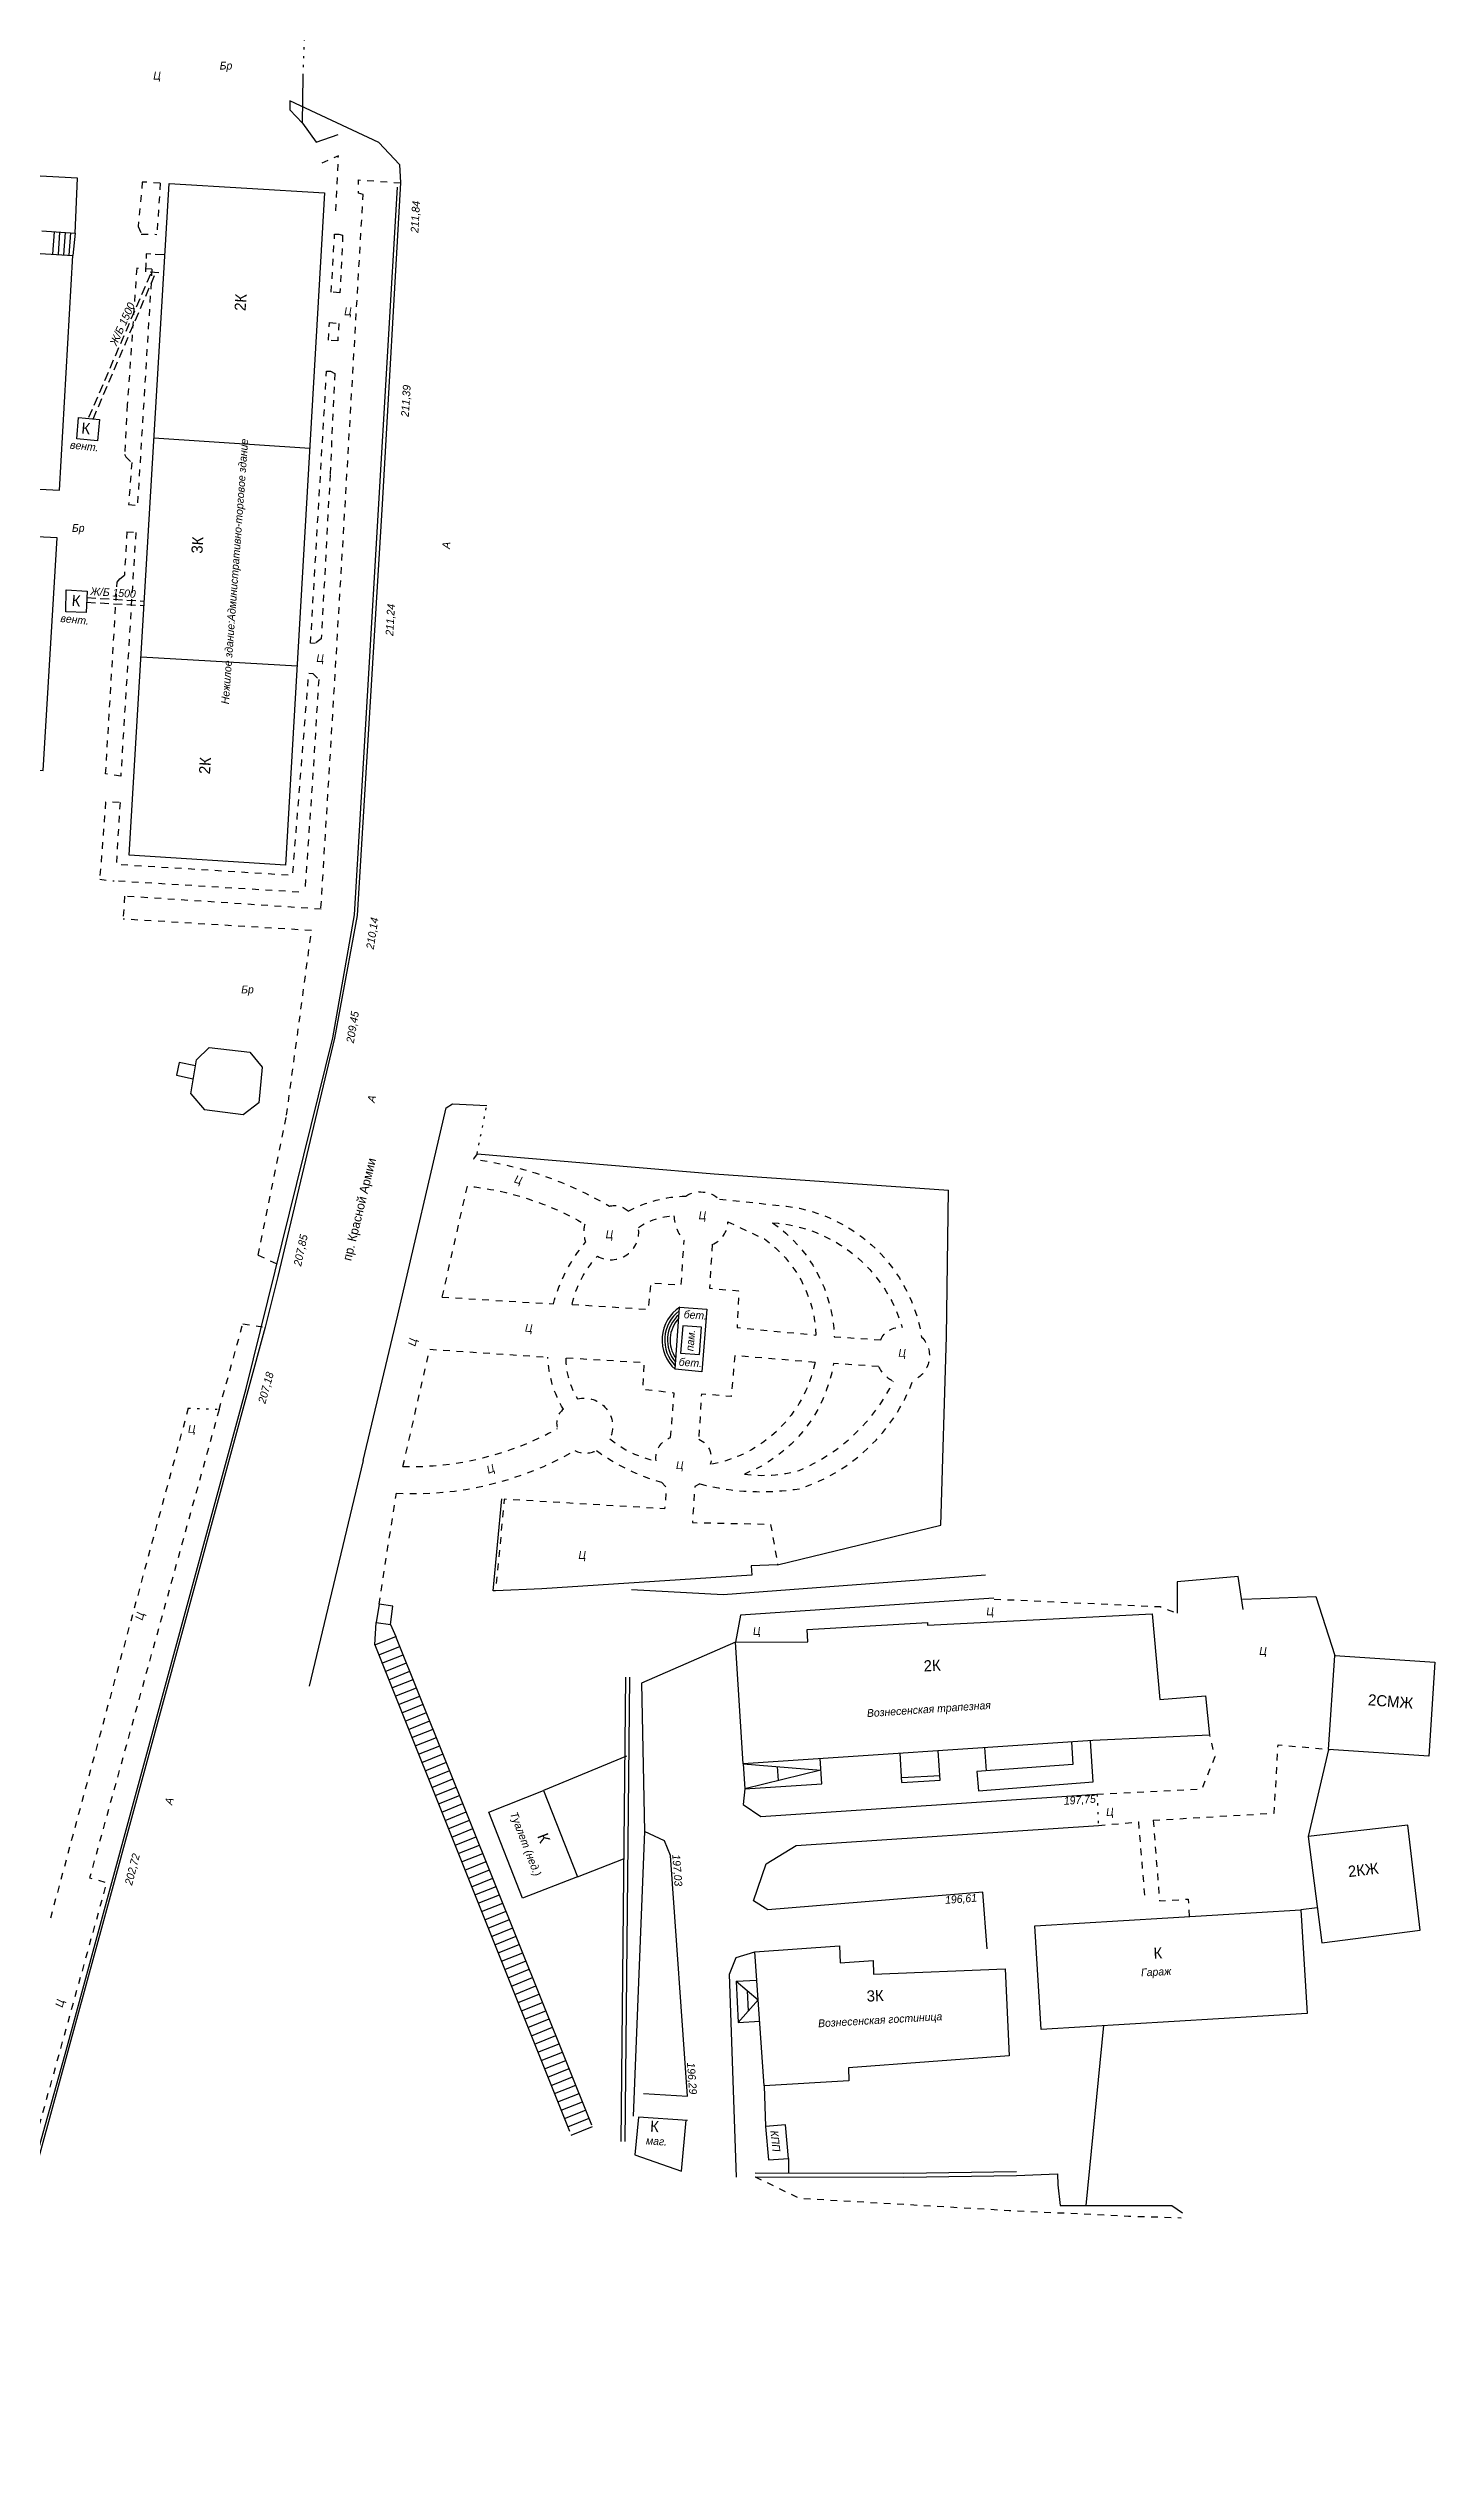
# Model space of a CAD drawing. Header units: metres. Extents: x 2227888 to 2228620, y 529759 to 530801.
# Drawn here: x 2228464.5 to 2228620, y 530224.7 to 530494.2 of the extents above; entities that cross this region are included whole.
import ezdxf

# ---------------------------------------------------------------- set-up
doc = ezdxf.new("R2010")
doc.units = ezdxf.units.M
doc.header["$LTSCALE"] = 0.5
for name, pattern in [('189_3', [3, 1.5, -1.5]), ('22', [3, 2, -1]), ('366', [2, 0.5, -1.5]), ('CONTI', [0])]:
    doc.linetypes.add(name, pattern=pattern)
for name, color, linetype in [('АВТОДОРОГИ', 252, 'CONTI'), ('ЗД_ТОРГОВЫЕ', 252, 'CONTI'), ('ЗДАН_ОБЩЕСТ', 252, 'CONTI'), ('ЗДАНИЯ_ЖИЛЫЕ', 252, 'CONTI'), ('КУЛЬТ_РИТУАЛ', 252, 'CONTI'), ('ОГРАЖДЕНИЯ', 252, 'CONTI'), ('ПАМЯТНИКИ', 252, 'CONTI'), ('СКЛАДСКИЕ', 252, 'CONTI'), ('СООРУЖЕНИЯ', 252, 'CONTI'), ('ТРОТУАРЫ', 252, 'CONTI')]:
    doc.layers.add(name, color=color, linetype=linetype)
doc.layers.add('ИИ_ДОРОГИ_025', color=7, linetype='Continuous', lineweight=25)
doc.layers.add('ИИ_Ограды_025', color=7, linetype='Continuous', lineweight=25)
doc.styles.add('БМ431', font='', dxfattribs={"height": 0.875})
doc.styles.add('древний курсив', font='', dxfattribs={"height": 0.875})
doc.styles.add('рубленый', font='', dxfattribs={"height": 1})
doc.styles.get('БМ431').set_extended_font_data('Bm431', italic=True)
doc.styles.get('древний курсив').set_extended_font_data('D431', italic=True)
doc.styles.get('рубленый').set_extended_font_data('P131')
doc.linetypes.add('280', pattern='A,2,[9,GUGK.shx,S=0.25,R=0,X=0,Y=0.5],2,0', length=4)
doc.linetypes.add('474_1', pattern='A,1.5,[4,GUGK.shx,S=1,R=0,X=0,Y=-0.5],-0.5,[5,GUGK.shx,S=0.3,R=45,X=0,Y=0.5],0.001,-0.5,0.5', length=3.001)
doc.linetypes.add('474_2', pattern='A,2,[8,GUGK.shx,S=0.1,R=0,X=0,Y=0],2', length=4)
doc.linetypes.add('475_1a', pattern='A,2.5,[5,GUGK.shx,S=0.6,R=45,X=0,Y=0],2.5', length=5)
doc.linetypes.add('476_3', pattern='A,5,[5,GUGK.shx,S=0.6,R=0,X=0,Y=0],0.01,[5,GUGK.shx,S=0.6,R=90,X=0,Y=0],5,[5,GUGK.shx,S=0.6,R=180,X=0,Y=0],0.01,[5,GUGK.shx,S=0.6,R=270,X=0,Y=0]', length=10.02)
doc.linetypes.add('84a_2', pattern='A,0.001,[5,GUGK.shx,S=0.9,R=225,X=0,Y=0],0.5,[5,GUGK.shx,S=0.4,R=225,X=0,Y=0],0.5', length=1.001)

msp = doc.modelspace()

# ---------------------------------------------------------------- linework, layer by layer
at = {"layer": 'АВТОДОРОГИ', "flags": 128}
for points in [[(2228503.88, 530481.17), (2228504, 530479.1), (2228501.94, 530443.08), (2228499.12, 530396.96), (2228496.58, 530383.19), (2228490.24, 530356.47), (2228488.81, 530350.79), (2228471.66, 530287.79), (2228460.72, 530247.92)], [(2228499.79, 530335.85), (2228503.68, 530352.15), (2228509.1, 530375.4), (2228509.83, 530375.84), (2228513.66, 530375.63)], [(2228499.79, 530335.85), (2228493.75, 530310.53)]]:
    msp.add_lwpolyline(points, dxfattribs=at)
at = {"layer": 'ЗД_ТОРГОВЫЕ', "flags": 128}
msp.add_lwpolyline([(2228536.16, 530261.86), (2228530.69, 530262.23), (2228530.27, 530258.01), (2228535.49, 530256.17), (2228536.01, 530261.89)], dxfattribs=at)
at = {"layer": 'ЗДАН_ОБЩЕСТ', "lineweight": 25}
msp.add_line((2228493.8, 530449.3, 2.67), (2228476.34, 530450.47, 200.7), dxfattribs=at)
at = {"layer": 'ЗДАН_ОБЩЕСТ', "linetype": 'Continuous'}
msp.add_line((2228492.39, 530424.89, 212.06), (2228474.89, 530425.91, 212.06), dxfattribs=at)
at = {"layer": 'ЗДАН_ОБЩЕСТ', "lineweight": 25, "elevation": 211.98}
for points in [[(2228495.45, 530477.96), (2228491.1, 530402.58), (2228473.57, 530403.72), (2228478.04, 530479.01)], [(2228478.04, 530479.01), (2228495.45, 530477.96)]]:
    msp.add_lwpolyline(points, dxfattribs=at)
at = {"layer": 'ЗДАН_ОБЩЕСТ', "flags": 128}
for points in [[(2228541.56, 530315.48), (2228549.67, 530315.53), (2228549.59, 530316.9), (2228563.09, 530317.68), (2228563.09, 530317.37), (2228588.27, 530318.67), (2228589.15, 530309.06), (2228594.25, 530309.47), (2228594.71, 530305.05), (2228581.64, 530304.45), (2228542.42, 530301.85), (2228541.56, 530315.48)], [(2228568.62, 530300.98), (2228568.79, 530298.8), (2228581.66, 530299.8), (2228581.35, 530304.43)], [(2228579.25, 530304.29), (2228579.4, 530301.76), (2228568.62, 530300.98)], [(2228542.42, 530301.85), (2228542.6, 530299.05), (2228551.23, 530299.61), (2228551.05, 530302.42)], [(2228542.42, 530301.85), (2228551.14, 530301.11), (2228542.6, 530299.05)], [(2228546.23, 530301.53), (2228546.34, 530299.95)], [(2228560.22, 530299.75), (2228560.01, 530303.02)], [(2228564.52, 530299.99), (2228564.3, 530303.3)], [(2228569.69, 530301.06), (2228569.52, 530303.65)], [(2228513.89, 530296.42), (2228520.03, 530298.84), (2228523.82, 530289.18), (2228517.68, 530286.77), (2228513.89, 530296.42)], [(2228560.19, 530300.29), (2228564.49, 530300.52)], [(2228560.22, 530299.75), (2228564.52, 530299.99)], [(2228575.12, 530283.67), (2228604.96, 530285.46), (2228605.66, 530273.84), (2228575.82, 530272.06), (2228575.12, 530283.67)], [(2228543.72, 530280.74), (2228553.22, 530281.44), (2228553.31, 530279.53), (2228556.98, 530279.79), (2228557.03, 530278.26), (2228571.79, 530278.85), (2228572.26, 530269.11), (2228554.21, 530267.74), (2228554.28, 530266.3), (2228544.78, 530265.74), (2228543.72, 530280.74)], [(2228541.63, 530277.46), (2228543.95, 530277.58)], [(2228541.63, 530277.46), (2228541.87, 530272.85), (2228544.27, 530272.97)], [(2228541.63, 530277.46), (2228544.1, 530275.37), (2228541.87, 530272.85)], [(2228542.87, 530276.42), (2228542.98, 530274.1)]]:
    msp.add_lwpolyline(points, dxfattribs=at)
at = {"layer": 'ЗДАНИЯ_ЖИЛЫЕ', "flags": 128}
for points in [[(2228608.76, 530313.97), (2228619.99, 530313.23), (2228619.3, 530302.69), (2228608.06, 530303.44), (2228608.76, 530313.97)], [(2228605.78, 530293.68), (2228607.31, 530281.75), (2228618.34, 530283.17), (2228616.97, 530294.95), (2228605.78, 530293.68)]]:
    msp.add_lwpolyline(points, dxfattribs=at)
at = {"layer": 'ИИ_ДОРОГИ_025', "linetype": 'Continuous', "lineweight": 25}
for points, elevation in [([(2228467.52, 530473.46), (2228467.75, 530479.61), (2228458.67, 530480.12)], 212.12), ([(2228463.59, 530471.18), (2228467.23, 530470.95)], 213.13), ([(2228463.78, 530473.72), (2228467.52, 530473.46)], 213.13), ([(2228465.73, 530444.63), (2228467.23, 530470.95)], 212.12), ([(2228461.98, 530444.83), (2228465.73, 530444.63)], 213.13), ([(2228465.47, 530439.29), (2228461.68, 530439.49), (2228460.19, 530413.45), (2228463.93, 530413.22), (2228465.47, 530439.29)], 212.11)]:
    msp.add_lwpolyline(points, dxfattribs=dict(at, elevation=elevation))
at = {"layer": 'ИИ_ДОРОГИ_025', "lineweight": 25}
for points, elevation in [([(2228465.13, 530473.6), (2228464.97, 530471.09)], 212.9), ([(2228465.76, 530473.58), (2228465.6, 530471.05)], 213.13), ([(2228466.37, 530473.54), (2228466.21, 530471.01)], 213.13), ([(2228466.96, 530473.5), (2228466.8, 530470.97)], 213.13), ([(2228467.52, 530473.46), (2228467.23, 530470.95)], 212.12)]:
    msp.add_lwpolyline(points, dxfattribs=dict(at, elevation=elevation))
at = {"layer": 'ИИ_Ограды_025', "linetype": '474_2', "elevation": -2.03}
msp.add_lwpolyline([(2228356.75, 530011.02), (2228359.82, 530014.87), (2228426.68, 530148.26), (2228432.15, 530162.21), (2228443.35, 530193.6), (2228452.62, 530221.87), (2228459.82, 530245.9), (2228466.38, 530269.3), (2228486.66, 530343.9), (2228496.39, 530383.22), (2228498.81, 530397.01), (2228500.41, 530423.43), (2228503.64, 530478.62)], dxfattribs=at)
at = {"layer": 'КУЛЬТ_РИТУАЛ', "linetype": 'Continuous'}
for p, q in [((2228481.12, 530380.78), (2228482.53, 530382.15)), ((2228482.53, 530382.15), (2228487.08, 530381.63)), ((2228480.46, 530376.95), (2228481.12, 530380.78)), ((2228487.08, 530381.63), (2228488.47, 530379.94)), ((2228488.47, 530379.94), (2228488.11, 530375.93)), ((2228486.35, 530374.59), (2228482.01, 530375.15)), ((2228488.11, 530375.93), (2228486.35, 530374.59))]:
    msp.add_line(p, q, dxfattribs=at)
at = {"layer": 'КУЛЬТ_РИТУАЛ', "elevation": 0}
msp.add_lwpolyline([(2228480.99, 530380.08), (2228479.15, 530380.47), (2228478.87, 530379.04), (2228480.75, 530378.65)], dxfattribs=at)
at = {"layer": 'КУЛЬТ_РИТУАЛ', "lineweight": 25, "elevation": 0}
msp.add_lwpolyline([(2228480.46, 530376.95), (2228482.01, 530375.15), (2228482.01, 530375.15)], dxfattribs=at)
at = {"layer": 'ОГРАЖДЕНИЯ', "linetype": '474_2', "flags": 128}
for points in [[(2228492.98, 530485.79), (2228493.06, 530491.05)], [(2228512.58, 530370.23), (2228539.18, 530368), (2228565.45, 530366.15)], [(2228546.28, 530324.15), (2228543.31, 530324.04), (2228543.38, 530323), (2228519.82, 530321.45), (2228514.65, 530321.24), (2228514.36, 530321.24), (2228515.34, 530331.54)]]:
    msp.add_lwpolyline(points, dxfattribs=at)
at = {"layer": 'ОГРАЖДЕНИЯ', "linetype": '474_1', "flags": 128}
for points in [[(2228546.28, 530324.15), (2228564.59, 530328.6), (2228565.2, 530349.73), (2228565.45, 530366.15)], [(2228598.48, 530319.13), (2228597.92, 530322.84), (2228591.07, 530322.24), (2228591.07, 530318.72)], [(2228529.33, 530302.71), (2228520.03, 530298.84)], [(2228523.82, 530289.18), (2228529, 530291.19)], [(2228606.8, 530285.7), (2228604.96, 530285.46)], [(2228573.05, 530255.68), (2228577.66, 530255.88), (2228577.71, 530254.64), (2228577.98, 530252.32), (2228586.19, 530252.32), (2228590.5, 530252.32), (2228591.67, 530251.51)]]:
    msp.add_lwpolyline(points, dxfattribs=at)
at = {"layer": 'ОГРАЖДЕНИЯ', "linetype": '280', "flags": 128}
for points in [[(2228569.59, 530322.98), (2228540.16, 530320.8), (2228529.9, 530321.36)], [(2228570.53, 530320.41), (2228542.13, 530318.49), (2228541.56, 530315.48)], [(2228541.56, 530315.48), (2228531.01, 530310.88), (2228531.35, 530294.25), (2228530.09, 530262.32)]]:
    msp.add_lwpolyline(points, dxfattribs=at)
at = {"layer": 'ОГРАЖДЕНИЯ', "linetype": '475_1a', "flags": 128}
for points in [[(2228598.4, 530320.28), (2228606.63, 530320.58), (2228608.76, 530313.97)], [(2228529.2, 530311.55), (2228528.69, 530259.48)], [(2228608.06, 530303.44), (2228605.78, 530293.68)], [(2228544.78, 530265.74), (2228544.92, 530261.19)], [(2228543.76, 530255.53), (2228560.43, 530255.5), (2228573.05, 530255.68)], [(2228547.5, 530257.6), (2228547.5, 530255.97)]]:
    msp.add_lwpolyline(points, dxfattribs=at)
at = {"layer": 'ОГРАЖДЕНИЯ', "flags": 128}
for points in [[(2228529.65, 530311.55), (2228529.14, 530259.48)], [(2228543.76, 530255.98), (2228560.42, 530255.95), (2228573.05, 530256.13)]]:
    msp.add_lwpolyline(points, dxfattribs=at)
at = {"layer": 'ОГРАЖДЕНИЯ', "linetype": '476_3', "flags": 128}
msp.add_lwpolyline([(2228580.87, 530252.3), (2228582.87, 530272.48)], dxfattribs=at)
at = {"layer": 'ПАМЯТНИКИ', "flags": 128}
for points in [[(2228535.31, 530353.05, 0.489703), (2228534.77, 530346.07, 0.38637)], [(2228535.24, 530352.63, 0.451057), (2228534.8, 530346.46, 0.451057)], [(2228535.22, 530352.22, 0.408718), (2228534.83, 530346.87, 0.408718)], [(2228535.18, 530351.77, 0.356598), (2228534.86, 530347.32, 0.356598)]]:
    msp.add_lwpolyline(points, format="xyb", dxfattribs=at)
for points in [[(2228535.28, 530353.05), (2228538.34, 530352.81), (2228537.77, 530345.77), (2228534.77, 530346.07)], [(2228534.77, 530346.07), (2228535.28, 530353.05)]]:
    msp.add_lwpolyline(points, dxfattribs=at)
msp.add_lwpolyline([(2228535.65, 530350.96), (2228535.4, 530347.87), (2228537.51, 530347.72), (2228537.75, 530350.81)], close=True, dxfattribs=at)
at = {"layer": 'СКЛАДСКИЕ', "flags": 128}
msp.add_lwpolyline([(2228544.92, 530261.19), (2228545.26, 530257.44), (2228547.5, 530257.6), (2228547.16, 530261.35)], close=True, dxfattribs=at)
at = {"layer": 'СООРУЖЕНИЯ', "linetype": '22', "elevation": -0.24, "flags": 128}
for points in [[(2228477.48, 530471.04), (2228475.48, 530471.12), (2228475.4, 530469.12), (2228477.4, 530469.04)], [(2228469.05, 530452.81), (2228476.06, 530469.09)], [(2228469.51, 530452.61), (2228476.56, 530469.07)]]:
    msp.add_lwpolyline(points, dxfattribs=at)
at = {"layer": 'СООРУЖЕНИЯ', "linetype": 'Continuous', "lineweight": 25, "elevation": 214.28}
msp.add_lwpolyline([(2228467.87, 530452.77), (2228470.22, 530452.57), (2228470.02, 530450.17), (2228467.69, 530450.41)], close=True, dxfattribs=at)
at = {"layer": 'СООРУЖЕНИЯ', "linetype": 'Continuous', "lineweight": 25}
msp.add_lwpolyline([(2228466.5, 530433.45), (2228468.83, 530433.32), (2228468.75, 530430.93), (2228466.44, 530431)], close=True, dxfattribs=at)
at = {"layer": 'СООРУЖЕНИЯ', "linetype": '22', "flags": 128}
for points in [[(2228468.79, 530432.08), (2228475.23, 530431.7)], [(2228468.81, 530432.59), (2228475.26, 530432.2)]]:
    msp.add_lwpolyline(points, dxfattribs=at)
at = {"layer": 'ТРОТУАРЫ', "linetype": '189_3'}
for p, q in [((2228488.01, 530358.87), (2228491.21, 530374.57)), ((2228483.64, 530341.55), (2228486.3, 530351.15))]:
    msp.add_line(p, q, dxfattribs=at)
at = {"layer": 'ТРОТУАРЫ', "linetype": '366', "elevation": 212.28, "flags": 128}
msp.add_lwpolyline([(2228493.06, 530491.06), (2228493.26, 530495.84)], dxfattribs=at)
at = {"layer": 'ТРОТУАРЫ', "flags": 128}
for points in [[(2228503.88, 530481.17), (2228501.54, 530483.61), (2228491.59, 530488.28), (2228491.56, 530487.3), (2228492.98, 530485.79), (2228494.53, 530483.65), (2228496.99, 530484.52)], [(2228501.09, 530315.16), (2228501.24, 530317.69), (2228502.85, 530317.47), (2228503.13, 530319.51), (2228501.58, 530319.72), (2228501.24, 530317.69)], [(2228502.85, 530317.47), (2228503.47, 530316.12)], [(2228501.09, 530315.16), (2228503.47, 530316.12)], [(2228501.09, 530315.16), (2228522.94, 530260.66)], [(2228501.54, 530314.05), (2228503.92, 530315)], [(2228525.43, 530261.33), (2228503.47, 530316.12)], [(2228501.91, 530313.12), (2228504.29, 530314.07)], [(2228502.28, 530312.19), (2228504.66, 530313.15)], [(2228502.66, 530311.27), (2228505.03, 530312.22)], [(2228503.03, 530310.34), (2228505.41, 530311.29)], [(2228503.4, 530309.41), (2228505.78, 530310.36)], [(2228503.77, 530308.48), (2228506.15, 530309.43)], [(2228504.14, 530307.55), (2228506.52, 530308.51)], [(2228504.52, 530306.62), (2228506.89, 530307.58)], [(2228504.89, 530305.7), (2228507.27, 530306.65)], [(2228505.26, 530304.77), (2228507.64, 530305.72)], [(2228505.63, 530303.84), (2228508.01, 530304.79)], [(2228506, 530302.91), (2228508.38, 530303.86)], [(2228506.38, 530301.98), (2228508.76, 530302.94)], [(2228506.75, 530301.05), (2228509.13, 530302.01)], [(2228507.12, 530300.13), (2228509.5, 530301.08)], [(2228507.49, 530299.2), (2228509.87, 530300.15)], [(2228507.86, 530298.27), (2228510.24, 530299.22)], [(2228542.6, 530299.05), (2228542.43, 530297.27), (2228544.39, 530295.93), (2228582.09, 530298.43)], [(2228508.24, 530297.34), (2228510.62, 530298.3)], [(2228508.61, 530296.41), (2228510.99, 530297.37)], [(2228508.98, 530295.49), (2228511.36, 530296.44)], [(2228509.35, 530294.56), (2228511.73, 530295.51)], [(2228509.73, 530293.63), (2228512.1, 530294.58)], [(2228510.1, 530292.7), (2228512.48, 530293.65)], [(2228531.25, 530264.89), (2228536.17, 530264.58), (2228534.26, 530291.57), (2228533.58, 530293.22), (2228531.35, 530294.25)], [(2228569.77, 530281.09), (2228569.29, 530287.46), (2228545.17, 530285.47), (2228543.58, 530286.48), (2228544.99, 530290.62), (2228548.36, 530292.68), (2228582.25, 530294.91)], [(2228510.47, 530291.77), (2228512.85, 530292.73)], [(2228510.84, 530290.84), (2228513.22, 530291.8)], [(2228511.21, 530289.92), (2228513.59, 530290.87)], [(2228511.59, 530288.99), (2228513.96, 530289.94)], [(2228511.96, 530288.06), (2228514.34, 530289.01)], [(2228512.33, 530287.13), (2228514.71, 530288.09)], [(2228512.7, 530286.2), (2228515.08, 530287.16)], [(2228513.07, 530285.28), (2228515.45, 530286.23)], [(2228513.45, 530284.35), (2228515.82, 530285.3)], [(2228513.82, 530283.42), (2228516.2, 530284.37)], [(2228514.19, 530282.49), (2228516.57, 530283.44)], [(2228514.56, 530281.56), (2228516.94, 530282.52)], [(2228514.93, 530280.63), (2228517.31, 530281.59)], [(2228515.31, 530279.71), (2228517.69, 530280.66)], [(2228515.68, 530278.78), (2228518.06, 530279.73)], [(2228516.05, 530277.85), (2228518.43, 530278.8)], [(2228516.42, 530276.92), (2228518.8, 530277.88)], [(2228516.79, 530275.99), (2228519.17, 530276.95)], [(2228517.17, 530275.07), (2228519.55, 530276.02)], [(2228517.54, 530274.14), (2228519.92, 530275.09)], [(2228517.91, 530273.21), (2228520.29, 530274.16)], [(2228518.28, 530272.28), (2228520.66, 530273.23)], [(2228518.66, 530271.35), (2228521.03, 530272.31)], [(2228519.03, 530270.42), (2228521.41, 530271.38)], [(2228519.4, 530269.5), (2228521.78, 530270.45)], [(2228519.77, 530268.57), (2228522.15, 530269.52)], [(2228520.14, 530267.64), (2228522.52, 530268.59)], [(2228520.52, 530266.71), (2228522.89, 530267.66)], [(2228520.89, 530265.78), (2228523.27, 530266.74)], [(2228521.26, 530264.86), (2228523.64, 530265.81)], [(2228521.63, 530263.93), (2228524.01, 530264.88)], [(2228522, 530263), (2228524.38, 530263.95)], [(2228522.38, 530262.07), (2228524.75, 530263.02)], [(2228522.75, 530261.14), (2228525.13, 530262.1)], [(2228523.12, 530260.21), (2228525.5, 530261.17)]]:
    msp.add_lwpolyline(points, dxfattribs=at)
at = {"layer": 'ТРОТУАРЫ', "linetype": '189_3', "flags": 128}
for points, elevation in [([(2228496.75, 530475.94), (2228497.02, 530482.14), (2228494.99, 530481.23)], 211.95), ([(2228477.05, 530479.07), (2228476.66, 530473.34)], 212.06), ([(2228496.22, 530466.84), (2228496.6, 530473.36)], 212.13), ([(2228476.11, 530469.42), (2228474.48, 530442.94)], 212.21), ([(2228495.9, 530461.44), (2228496.01, 530463.42)], 212.13), ([(2228493.9, 530427.49), (2228495.7, 530458)], 212.06), ([(2228474.3, 530439.91), (2228472.61, 530412.58)], 211.94), ([(2228472.53, 530409.62), (2228472.11, 530402.7), (2228491.89, 530401.48), (2228493.7, 530424.13)], 212.06), ([(2228488.01, 530358.87), (2228490.48, 530357.74)], 0), ([(2228483.64, 530341.55), (2228469.12, 530289.05), (2228471.03, 530288.52), (2228459.91, 530248.55), (2228455.45, 530250.09), (2228455.96, 530251.81)], 0), ([(2228570.56, 530320.31), (2228589.16, 530319.46), (2228591.07, 530318.72)], 199.33)]:
    msp.add_lwpolyline(points, dxfattribs=dict(at, elevation=elevation))
at = {"layer": 'ТРОТУАРЫ', "linetype": '189_3', "lineweight": 25}
for points, elevation in [([(2228477.05, 530479.07), (2228475.03, 530479.19), (2228474.56, 530474.22), (2228474.92, 530473.36), (2228476.66, 530473.32)], 212.06), ([(2228496.6, 530473.36), (2228497.06, 530473.34), (2228497.5, 530473.23), (2228497.18, 530466.78), (2228496.22, 530466.84)], 212.13), ([(2228476.11, 530469.42), (2228474.41, 530469.52), (2228473.35, 530454.22), (2228473.04, 530448.67), (2228473.19, 530448.38), (2228473.84, 530447.74), (2228473.49, 530443.02), (2228474.48, 530442.94)], 212.21), ([(2228496.01, 530463.42), (2228497.06, 530463.34), (2228496.95, 530461.38), (2228495.9, 530461.44)], 212.13), ([(2228495.7, 530458), (2228496.13, 530457.98), (2228496.61, 530457.71), (2228496.09, 530446.39), (2228495.1, 530427.97), (2228494.42, 530427.46), (2228493.9, 530427.49)], 212.06), ([(2228473.29, 530439.97), (2228473.03, 530435.1)], 212.21), ([(2228473.29, 530439.97), (2228474.3, 530439.91)], 211.94), ([(2228472.61, 530412.58), (2228470.92, 530412.82), (2228472.21, 530434.32), (2228472.52, 530434.68), (2228473.03, 530435.1)], 212.06), ([(2228493.7, 530424.13), (2228494.17, 530424.1), (2228494.81, 530423.41), (2228494.17, 530412.94), (2228493.25, 530399.57)], 212.13), ([(2228472.43, 530409.62), (2228470.92, 530409.67), (2228470.25, 530401.01), (2228471.89, 530400.82)], 212.06), ([(2228472.36, 530400.83), (2228493.25, 530399.57)], 212.06), ([(2228473.04, 530399.12), (2228472.87, 530396.54)], 211.65), ([(2228495.09, 530397.66), (2228473.04, 530399.12)], 211.65), ([(2228494.01, 530395.27), (2228472.87, 530396.54)], 211.36)]:
    msp.add_lwpolyline(points, dxfattribs=dict(at, elevation=elevation))
at = {"layer": 'ТРОТУАРЫ', "linetype": '189_3', "flags": 128}
for points in [[(2228499.8, 530477.8), (2228499.28, 530477.94), (2228499.28, 530479.43), (2228504, 530479.1)], [(2228495.07, 530397.82), (2228496.49, 530421.16), (2228497.72, 530441.93), (2228499.8, 530477.8)], [(2228523.22, 530353.34), (2228531.79, 530352.8), (2228532.08, 530355.76), (2228535.47, 530355.53), (2228535.78, 530360.52)], [(2228538.95, 530360.07), (2228538.63, 530355.16), (2228541.91, 530354.87), (2228541.73, 530350.74), (2228550.57, 530349.91)], [(2228508.67, 530354.17), (2228521.13, 530353.4)], [(2228486.3, 530351.15), (2228488.81, 530350.79)], [(2228504.25, 530335.17), (2228507.27, 530348.32), (2228520.51, 530347.44)], [(2228534.28, 530338.41), (2228534.68, 530343.41), (2228531.18, 530343.82), (2228531.33, 530346.8), (2228522.52, 530347.32)], [(2228550.47, 530346.84), (2228541.47, 530347.6), (2228541.07, 530343.01), (2228537.73, 530343.3), (2228537.43, 530338.25)], [(2228552.62, 530349.72), (2228557.84, 530349.38)], [(2228480.19, 530341.72), (2228464.63, 530284.19)], [(2228501.58, 530319.72), (2228503.52, 530332.19)], [(2228533.24, 530333.42), (2228533.81, 530332.82), (2228533.61, 530330.43), (2228515.62, 530331.5), (2228514.65, 530321.24)], [(2228537.56, 530333.23), (2228536.99, 530332.92), (2228536.72, 530328.88), (2228545.49, 530328.71), (2228546.28, 530324.15)], [(2228582.09, 530298.43), (2228593.88, 530299.04), (2228595.33, 530302.64), (2228594.75, 530305.05)], [(2228588.4, 530295.51), (2228601.97, 530296.31), (2228602.4, 530303.98), (2228608.24, 530303.43)], [(2228582.25, 530294.91), (2228586.74, 530295.34)], [(2228586.74, 530295.34), (2228587.43, 530286.96)], [(2228588.4, 530295.51), (2228589.1, 530286.47), (2228592.33, 530286.67), (2228592.44, 530284.71)], [(2228543.76, 530255.53), (2228548.73, 530253.13), (2228572.25, 530251.77), (2228585.64, 530251.13), (2228591.55, 530250.95)]]:
    msp.add_lwpolyline(points, dxfattribs=at)
at = {"layer": 'ТРОТУАРЫ', "linetype": '189_3', "elevation": 0}
msp.add_lwpolyline([(2228491.21, 530374.57), (2228494.01, 530395.27)], dxfattribs=at)
at = {"layer": 'ТРОТУАРЫ', "linetype": '366', "flags": 128}
for points in [[(2228512.58, 530370.23), (2228513.66, 530375.63)], [(2228480.19, 530341.72), (2228483.74, 530341.58)], [(2228582.09, 530298.43), (2228582.25, 530294.91)]]:
    msp.add_lwpolyline(points, dxfattribs=at)
at = {"layer": 'ТРОТУАРЫ', "linetype": '189_3', "flags": 128}
for points in [[(2228512.58, 530370.23), (2228512.18, 530369.65, -0.099331), (2228527.41, 530364.36, 0.27274)], [(2228508.67, 530354.17), (2228511.49, 530366.62, -0.105654), (2228524.65, 530362.35, 0.268414)], [(2228535.98, 530365.5, -0.328551), (2228539.75, 530365.15, -4.343598)], [(2228527.41, 530364.36, -0.258792), (2228529.53, 530363.81, 0.261258)], [(2228529.53, 530363.81, -0.114404), (2228535.98, 530365.5, -0.014336)], [(2228530.66, 530361.98, -0.137288), (2228534.65, 530363.29, -0.021946)], [(2228534.65, 530363.29, 0.17866), (2228535.78, 530360.52, 0.440106)], [(2228539.75, 530365.15), (2228547.29, 530364.36, -0.334274), (2228562.42, 530349.68, 0.855915)], [(2228524.65, 530362.35, 0.158571), (2228524.75, 530360.34, 0.381325)], [(2228526.06, 530358.76, 0.63359), (2228530.66, 530361.98, -0.927769)], [(2228538.95, 530360.07, 0.298726), (2228540.7, 530362.61, -1.168075)], [(2228540.7, 530362.61), (2228544.79, 530360.68, -0.234363), (2228550.57, 530349.91, 0.968575)], [(2228545.72, 530362.5, -0.316392), (2228560.23, 530350.76, 0.772157)], [(2228545.72, 530362.5, -0.238226), (2228552.62, 530349.72, 0.929336)], [(2228521.13, 530353.4, -0.11106), (2228524.75, 530360.34, -0.463522)], [(2228523.22, 530353.34, -0.128311), (2228526.06, 530358.76, -0.442141)], [(2228557.84, 530349.38, -0.326781), (2228560.23, 530350.76)], [(2228522.25, 530341.59, -0.12747), (2228520.51, 530347.44, -1.035986)], [(2228522.52, 530347.32, 0.144598), (2228523.84, 530342.75, 0.547335)], [(2228562.42, 530349.68, -0.540689), (2228561.46, 530344.82, 0.673908)], [(2228537.56, 530333.23, 0.104972), (2228548.87, 530332.71, 0.225825), (2228561.46, 530344.82, -0.691917)], [(2228550.47, 530346.84, -0.308383), (2228538.73, 530335.4, -1.190827)], [(2228557.58, 530346.38), (2228552.56, 530346.72, -0.262511), (2228542.55, 530334.32, 5.232085)], [(2228542.55, 530334.32, 0.101929), (2228548.7, 530334.74, 0.181429), (2228559.28, 530344.74, -0.96064)], [(2228557.58, 530346.38, 0.174729), (2228559.28, 530344.74, 0.990992)], [(2228523.84, 530342.75, -0.632879), (2228527.47, 530338.29, 1.223328)], [(2228504.25, 530335.17, 0.134176), (2228521.6, 530339.43, -0.259225)], [(2228522.25, 530341.59, 0.31899), (2228521.6, 530339.43)], [(2228503.52, 530332.19, 0.144576), (2228523.55, 530336.95, -0.266115)], [(2228523.55, 530336.95, 0.240364), (2228525.96, 530336.97)], [(2228525.96, 530336.97, 0.091077), (2228533.24, 530333.42, 0.137108)], [(2228527.47, 530338.29, 0.123971), (2228532.66, 530335.8, 0.10139)], [(2228532.66, 530335.8, -0.369209), (2228534.28, 530338.41, -1.277823)], [(2228537.43, 530338.23, -0.384759), (2228538.73, 530335.4, 190.375245)]]:
    msp.add_lwpolyline(points, format="xyb", dxfattribs=at)
at = {"layer": 'ТРОТУАРЫ', "elevation": 195.56, "flags": 128}
msp.add_lwpolyline([(2228541.65, 530255.5), (2228540.87, 530278.25), (2228541.64, 530280.14), (2228543.72, 530280.74)], dxfattribs=at)

# ---------------------------------------------------------------- texts
at = {"layer": 'АВТОДОРОГИ', "linetype": 'Continuous', "style": 'древний курсив'}
for s, rotation, p in [('211,84', 87.0191, (2228505.99, 530473.47)), ('211,39', 86.3064, (2228504.91, 530452.84)), ('211,24', 86.6628, (2228503.17, 530428.29)), ('210,14', 81.342, (2228500.98, 530393.12)), ('209,45', 80.6676, (2228498.75, 530382.6)), ('207,85', 77.8658, (2228492.84, 530357.58)), ('207,18', 74.4859, (2228488.83, 530342.17)), ('202,72', 75.5207, (2228473.88, 530288.17))]:
    msp.add_text(s, height=0.875, rotation=rotation, dxfattribs=at).set_placement(p)
at = {"layer": 'АВТОДОРОГИ'}
for s, height, rotation, style, p in [('А', 0.875, 86.0444, 'БМ431', (2228509.52, 530438.04)), ('А', 0.875, 75.5753, 'БМ431', (2228501.08, 530375.92)), ('пр. Красной Армии', 1, 76.2501, 'рубленый', (2228498.45, 530358.16)), ('А', 0.875, 75.8491, 'БМ431', (2228478.38, 530297.17))]:
    msp.add_text(s, height=height, rotation=rotation, dxfattribs=dict(at, style=style)).set_placement(p)
at = {"layer": 'ЗД_ТОРГОВЫЕ'}
for s, height, rotation, style, p in [('К', 1.25, 356.6258, 'рубленый', (2228531.95, 530260.59)), ('маг.', 0.875, 356.2707, 'БМ431', (2228531.5, 530259.17))]:
    msp.add_text(s, height=height, rotation=rotation, dxfattribs=dict(at, style=style)).set_placement(p)
at = {"layer": 'ЗДАН_ОБЩЕСТ', "linetype": '189_3'}
for s, height, rotation, style, p in [('2К', 1.25, 86.4194, 'рубленый', (2228486.61, 530464.7)), ('Нежилое здание:Административно-торговое здание', 0.875, 85.8125, 'БМ431', (2228484.73, 530420.62)), ('3К', 1.25, 86.4194, 'рубленый', (2228481.77, 530437.49)), ('2К', 1.25, 86.4194, 'рубленый', (2228482.62, 530412.76))]:
    msp.add_text(s, height=height, rotation=rotation, dxfattribs=dict(at, style=style)).set_placement(p)
at = {"layer": 'ЗДАН_ОБЩЕСТ'}
for s, height, rotation, style, p in [('2К', 1.25, 3.3125, 'рубленый', (2228562.69, 530312.18)), ('Вознесенская трапезная', 0.875, 3.8385, 'БМ431', (2228556.32, 530307.07)), ('Туалет (нед.)', 0.875, 291.0849, 'БМ431', (2228516.25, 530296.25)), ('К', 1.25, 291.1174, 'рубленый', (2228519.3, 530293.75)), ('К', 1.25, 2.7591, 'рубленый', (2228588.46, 530279.97)), ('Гараж', 0.875, 3.0223, 'БМ431', (2228587.05, 530277.99)), ('3К', 1.25, 2.1462, 'рубленый', (2228556.29, 530275.17)), ('Вознесенская гостиница', 0.875, 3.3149, 'БМ431', (2228550.84, 530272.29))]:
    msp.add_text(s, height=height, rotation=rotation, dxfattribs=dict(at, style=style)).set_placement(p)
at = {"layer": 'ЗДАНИЯ_ЖИЛЫЕ', "style": 'рубленый'}
for s, rotation, p in [('2СМЖ', 355.4837, (2228612.45, 530308.41)), ('2КЖ', 6.6401, (2228610.32, 530289.13))]:
    msp.add_text(s, height=1.25, rotation=rotation, dxfattribs=at).set_placement(p)
at = {"layer": 'ПАМЯТНИКИ', "style": 'БМ431'}
for s, rotation, p in [('бет.', 356.1157, (2228535.73, 530351.81)), ('пам.', 85.4004, (2228536.84, 530348.08)), ('бет.', 356.1157, (2228535.17, 530346.48))]:
    msp.add_text(s, height=0.875, rotation=rotation, dxfattribs=at).set_placement(p)
at = {"layer": 'СКЛАДСКИЕ', "style": 'БМ431'}
msp.add_text('КПП', height=0.875, rotation=276.1591, dxfattribs=at).set_placement((2228545.46, 530260.68))
at = {"layer": 'СООРУЖЕНИЯ', "linetype": '22', "style": 'БМ431'}
for rotation, p in [(65.5587, (2228472.14, 530460.78)), (356.4261, (2228469.19, 530432.88))]:
    msp.add_text('Ж/Б 1500', height=0.875, rotation=rotation, dxfattribs=at).set_placement(p)
at = {"layer": 'СООРУЖЕНИЯ', "linetype": '189_3'}
for s, height, rotation, style, p in [('К', 1.25, 355.345, 'рубленый', (2228468.16, 530450.98)), ('вент.', 0.875, 354.1263, 'БМ431', (2228466.89, 530449.31)), ('К', 1.25, 355.345, 'рубленый', (2228467.07, 530431.67)), ('вент.', 0.875, 354.1263, 'БМ431', (2228465.82, 530429.87))]:
    msp.add_text(s, height=height, rotation=rotation, dxfattribs=dict(at, style=style)).set_placement(p)
at = {"layer": 'ТРОТУАРЫ', "linetype": '84a_2', "style": 'БМ431'}
for s, p in [('Бр', (2228483.71, 530491.8)), ('Ц', (2228476.26, 530490.68)), ('Ц', (2228497.67, 530464.26)), ('Бр', (2228467.14, 530439.96)), ('Ц', (2228494.55, 530425.37)), ('Бр', (2228486.12, 530388.22)), ('Ц', (2228480.15, 530338.95))]:
    msp.add_text(s, height=0.875, dxfattribs=at).set_placement(p)
at = {"layer": 'ТРОТУАРЫ', "linetype": '189_3', "style": 'БМ431'}
for rotation, p in [(342.5832, (2228516.67, 530367.04)), (342.5832, (2228516.67, 530367.04)), (357.1796, (2228517.93, 530350.29)), (357.1796, (2228517.93, 530350.29)), (76.1795, (2228505.65, 530348.6)), (76.1795, (2228505.65, 530348.6)), (20.3498, (2228513.84, 530334.35)), (20.3498, (2228513.84, 530334.35))]:
    msp.add_text('Ц', height=0.875, rotation=rotation, dxfattribs=at).set_placement(p)
for p in [(2228537.42, 530362.89), (2228537.42, 530362.89), (2228526.99, 530360.76), (2228526.99, 530360.76), (2228559.82, 530347.48), (2228559.82, 530347.48), (2228534.88, 530334.88), (2228534.88, 530334.88), (2228523.94, 530324.81), (2228523.94, 530324.81)]:
    msp.add_text('Ц', height=0.875, dxfattribs=at).set_placement(p)
at = {"layer": 'ТРОТУАРЫ', "linetype": '84a_2', "style": 'БМ431'}
for rotation, p in [(74.447, (2228475.05, 530317.88)), (74.7056, (2228466.08, 530274.47))]:
    msp.add_text('Ц', height=0.875, rotation=rotation, dxfattribs=at).set_placement(p)
at = {"layer": 'ТРОТУАРЫ', "linetype": '366', "style": 'БМ431'}
for rotation, p in [(2.9058, (2228569.7, 530318.47)), (3.2684, (2228543.53, 530316.26)), (3.2153, (2228583.14, 530295.99))]:
    msp.add_text('Ц', height=0.875, rotation=rotation, dxfattribs=at).set_placement(p)
msp.add_text('Ц', height=0.875, dxfattribs=at).set_placement((2228600.29, 530314.05))
at = {"layer": 'ТРОТУАРЫ', "linetype": '280', "style": 'древний курсив'}
for s, rotation, p in [('197,75', 4.0706, (2228578.41, 530297.23)), ('197,03', 274.3016, (2228534.46, 530291.65)), ('196,61', 4.2196, (2228565.09, 530286.13)), ('196,29', 274.2763, (2228536.11, 530268.32))]:
    msp.add_text(s, height=0.875, rotation=rotation, dxfattribs=at).set_placement(p)

doc.saveas('drawing.dxf')
